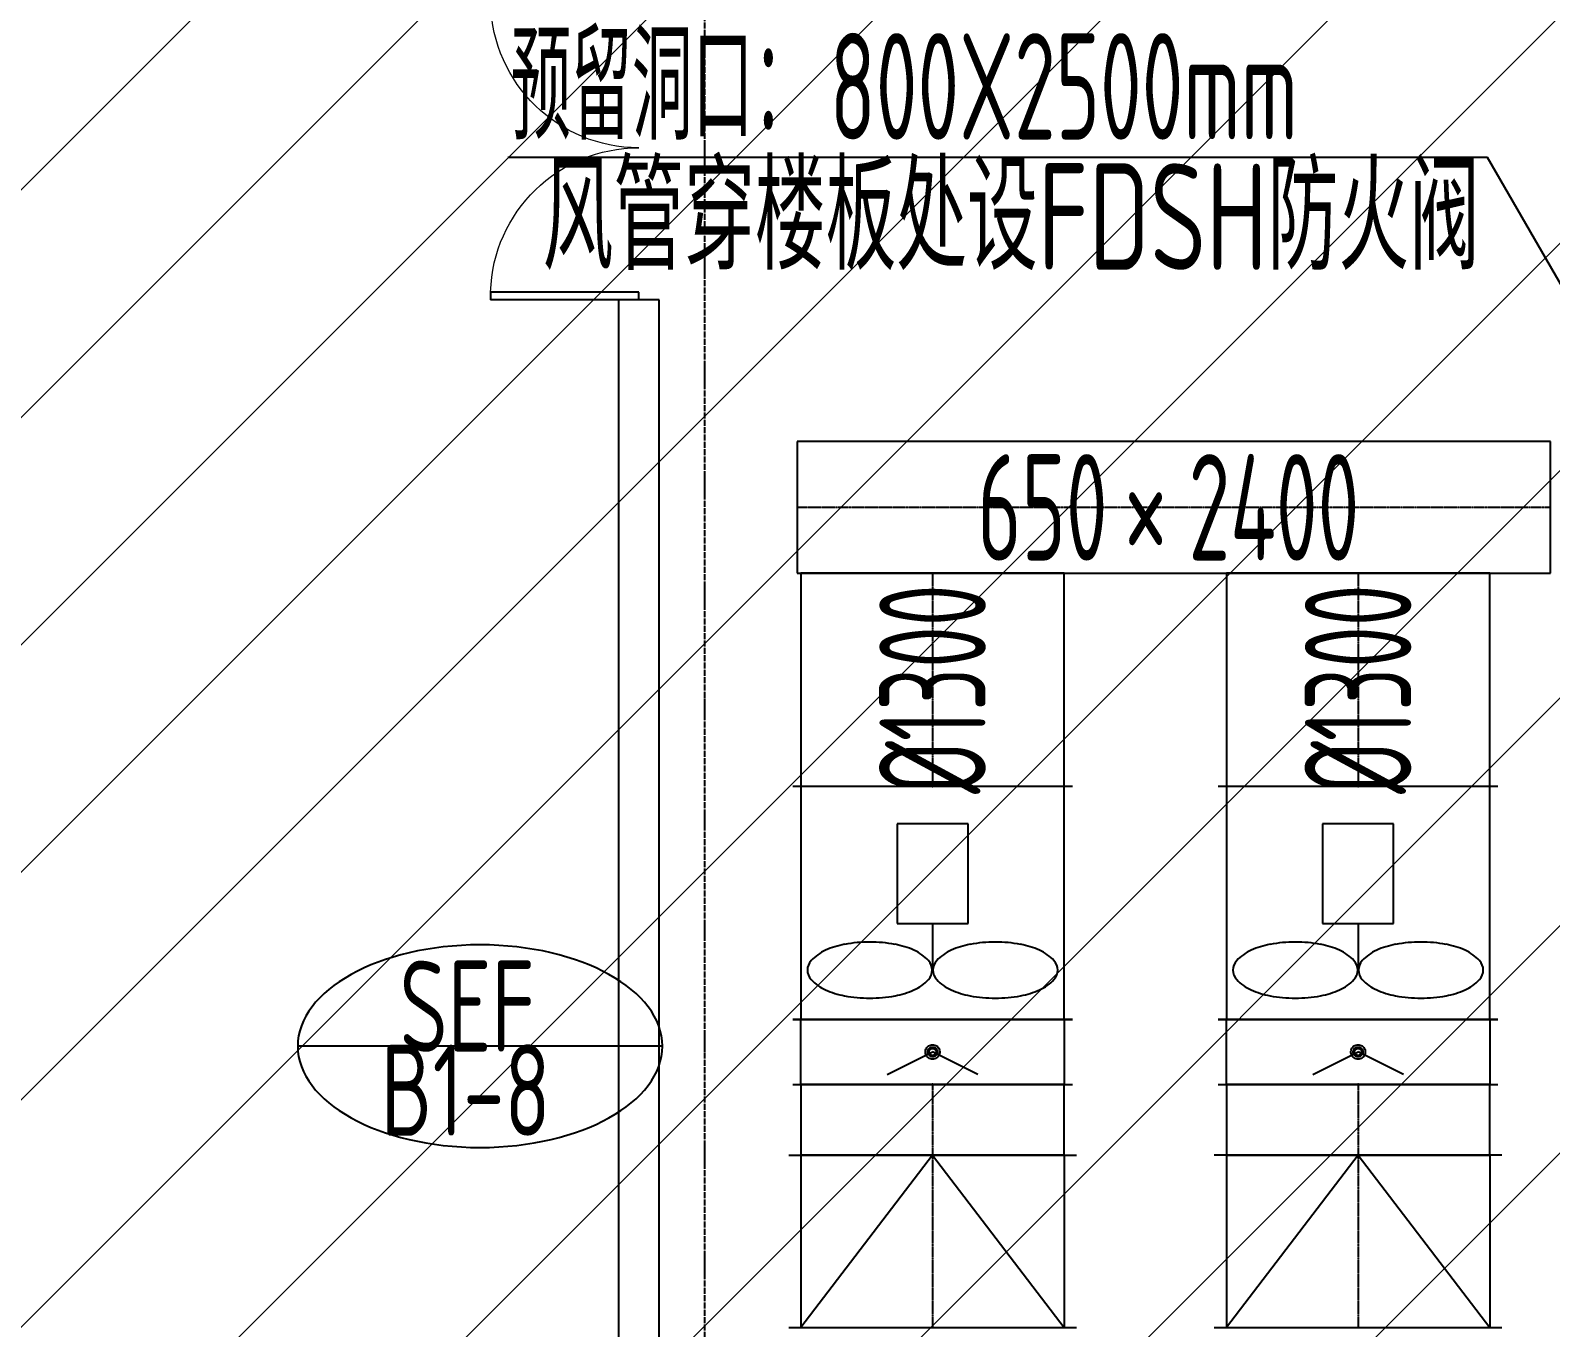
# Model space of a CAD drawing. Extents: x -20827274 to 1300756471, y -549375 to 3431892.
# Drawn here: x -34936 to -27434, y -354133 to -347731 of the extents above; entities that cross this region are included whole.
import ezdxf

# ---------------------------------------------------------------- set-up
doc = ezdxf.new("R2010")
doc.units = 0
doc.header["$LTSCALE"] = 10
for name, pattern in [('CENTER2', [1.125, 0.75, -0.125, 0.125, -0.125]), ('暖附图底图$0$DASH', [0.35, 0.25, -0.1]), ('暖附图底图$0$DOTE', [2.42, 2, -0.2, 0.02, -0.2])]:
    doc.linetypes.add(name, pattern=pattern)
for name, color, linetype in [('1-zs', 3, 'Continuous'), ('1-暖通标注', 4, 'Continuous'), ('1-标注暖通', 4, 'Continuous'), ('DUCT-排烟中心线', 5, 'CENTER2'), ('DUCT-排烟标注', 3, 'Continuous'), ('DUCT-排烟法兰', 4, 'Continuous'), ('DUCT-排烟管', 2, 'Continuous'), ('DUCT-排烟管端线', 4, 'Continuous'), ('H-DUCT-排烟中心线', 5, 'CENTER2'), ('H-DUCT-排烟法兰', 4, 'Continuous'), ('H-DUCT-排烟管', 2, 'Continuous'), ('H-DUCT-排烟管端线', 4, 'Continuous'), ('H-DUCT-排烟管设备', 7, 'Continuous'), ('H-DUCT-排烟阀门', 7, 'Continuous'), ('H-暖通设备', 181, 'Continuous'), ('暖附图底图$0$1-标注暖通', 8, 'Continuous'), ('暖附图底图$0$A-WALL', 8, 'Continuous'), ('暖附图底图$0$DOOR_FIRE', 8, 'Continuous'), ('暖附图底图$0$DOTE', 8, 'Continuous')]:
    doc.layers.add(name, color=color, linetype=linetype)
doc.layers.add('F-非人防区', color=105, linetype='Continuous', lineweight=15)
doc.styles.add('8B2_02', font='tssdeng.shx', dxfattribs={"width": 0.6, "bigfont": 'TSSDCHN.shx'})

# ---------------------------------------------------------------- blocks, each defined once
blk = doc.blocks.new('$轴流风机$00000011')
for p, q in [((-500, 500, 0), (-500, -500, 0)), ((500, 500, 0), (-500, 500, 0)), ((500, -500, 0), (500, 500, 0)), ((-339.5, 134.7, 0), (-339.5, -134.7, 0)), ((88, 134.7, 0), (-339.5, 134.7, 0)), ((88, -134.7, 0), (88, 134.7, 0)), ((88, 0, 0), (288.5, 0, 0)), ((-339.5, -134.7, 0), (88, -134.7, 0)), ((-500, -500, 0), (500, -500, 0))]:
    blk.add_line(p, q)
for centre, radius, start, end in [((288.5, 410.5, 0), 64.8, 90, 129.18213), ((288.5, 410.5, 0), 64.8, 50.81787, 90), ((462.4, 274.2, 0), 290.7, 153.06034, 168.11261), ((355.1, 328.7, 0), 170.3, 129.18213, 153.06034), ((221.9, 328.7, 0), 170.3, 26.93966, 50.81787), ((114.5, 274.2, 0), 290.7, 11.88739, 26.93966), ((633.1, 238.3, 0), 465, 168.11261, 180), ((-56.1, 238.3, 0), 465, 0, 11.88739), ((633.1, 238.3, 0), 465, 180, 191.88739), ((-56.1, 238.3, 0), 465, 348.11261, 0), ((462.4, 202.4, 0), 290.7, 191.88739, 206.93966), ((114.5, 202.4, 0), 290.7, 333.06034, 348.11261), ((355.1, 147.8, 0), 170.3, 206.93966, 230.81787), ((221.9, 147.8, 0), 170.3, 309.18213, 333.06034), ((288.5, 66.1, 0), 64.8, 230.81787, 270), ((288.5, 66.1, 0), 64.8, 270, 309.18213), ((355.1, -147.8, 0), 170.3, 129.18213, 153.06034), ((288.5, -66.1, 0), 64.8, 90, 129.18213), ((288.5, -66.1, 0), 64.8, 50.81787, 90), ((221.9, -147.8, 0), 170.3, 26.93966, 50.81787), ((462.4, -202.4, 0), 290.7, 153.06034, 168.11261), ((114.5, -202.4, 0), 290.7, 11.88739, 26.93966), ((633.1, -238.3, 0), 465, 168.11261, 180), ((-56.1, -238.3, 0), 465, 0, 11.88739), ((633.1, -238.3, 0), 465, 180, 191.88739), ((-56.1, -238.3, 0), 465, 348.11261, 0), ((462.4, -274.2, 0), 290.7, 191.88739, 206.93966), ((114.5, -274.2, 0), 290.7, 333.06034, 348.11261), ((355.1, -328.7, 0), 170.3, 206.93966, 230.81787), ((288.5, -410.5, 0), 64.8, 230.81787, 270), ((288.5, -410.5, 0), 64.8, 270, 309.18213), ((221.9, -328.7, 0), 170.3, 309.18213, 333.06034)]:
    blk.add_arc(centre, radius, start, end)
for p in [(-500, 0, 0), (500, 0, 0)]:
    blk.add_point(p)
blk = doc.blocks.new('暖附图底图$0$$DorLib2D$00000002')
for p, q in [((-0.5, 0), (-0.5, 0.4875)), ((-0.475, 0.4875), (-0.5, 0.4875)), ((-0.475, 0), (-0.475, 0.4875)), ((0.475, 0), (0.475, 0.4875)), ((0.475, 0.4875), (0.5, 0.4875)), ((0.5, 0), (0.5, 0.4875)), ((-0.5, 0), (-0.475, 0)), ((0.5, 0), (0.475, 0))]:
    blk.add_line(p, q)
at = {"lineweight": 13}
for centre, start, end in [((-0.4875, 0), 0, 88.5307), ((0.4875, 0), 91.4693, 180)]:
    blk.add_arc(centre, 0.4875, start, end, dxfattribs=at)
blk = doc.blocks.new('暖附图底图$0$AFSFCS')
at = {"layer": '暖附图底图$0$A-WALL'}
for p, q in [((-31833.6, -349060.4), (-32033.6, -349060.4)), ((-32033.6, -349060.4), (-32033.6, -354935.4)), ((-31833.6, -354835.4), (-31833.6, -349060.4))]:
    blk.add_line(p, q, dxfattribs=at)
at = {"layer": '暖附图底图$0$DOTE', "color": 16, "linetype": '暖附图底图$0$DOTE', "ltscale": 1.5}
blk.add_line((-31608.6, -155629.3), (-31608.6, -385768.2), dxfattribs=at)
at = {"layer": '暖附图底图$0$DOOR_FIRE', "xscale": -1500, "yscale": 1500, "zscale": 200, "rotation": 90}
blk.add_blockref('暖附图底图$0$$DorLib2D$00000002', (-31933.6, -348310.4), dxfattribs=at)
blk = doc.blocks.new('暖附图底图')
at = {"layer": '暖附图底图$0$1-标注暖通', "linetype": '暖附图底图$0$DASH'}
blk.add_blockref('暖附图底图$0$AFSFCS', (500000, 0), dxfattribs=at)

msp = doc.modelspace()

# ---------------------------------------------------------------- hatches: boundary and pattern name
at = {"layer": 'F-非人防区'}
h = msp.add_hatch(dxfattribs=at)
h.set_pattern_fill('ANSI31', color=8, scale=500)
h.set_pattern_definition([(45, (-67108.6, 126739.6), (-561.266, 561.266), [])])
edge = h.paths.add_edge_path()
edge.add_line((26041.4, -160910.4), (26041.4, -174910.4))
edge.add_line((26041.4, -174910.4), (44466.4, -174910.4))
edge.add_line((44466.4, -174910.4), (44466.4, -230535.4))
edge.add_line((44466.4, -230535.4), (29591.4, -230535.4))
edge.add_line((29591.4, -230535.4), (29591.4, -228585.4))
edge.add_line((29591.4, -228585.4), (32466.4, -228585.4))
edge.add_line((32466.4, -228585.4), (32466.4, -223185.4))
edge.add_line((32466.4, -223185.4), (6116.4, -223185.4))
edge.add_line((6116.4, -223185.4), (6116.4, -236210.4))
edge.add_line((6116.4, -236210.4), (5916.4, -236210.4))
edge.add_line((5916.4, -236210.4), (5921.1, -289912.2))
edge.add_line((5921.1, -289912.2), (35191.4, -289912.2))
edge.add_line((35191.4, -289912.2), (35191.4, -296310.4))
edge.add_line((35191.4, -296310.4), (35041.4, -296310.4))
edge.add_line((35041.4, -296310.4), (35041.4, -296910.4))
edge.add_line((35041.4, -296910.4), (35641.4, -296910.4))
edge.add_line((35641.4, -296910.4), (44736.4, -305099.6))
edge.add_line((44736.4, -305099.6), (22456.5, -329844))
edge.add_line((22456.5, -329844), (22456.5, -340006.4))
edge.add_line((22456.5, -340006.4), (-13248.1, -379660.4))
edge.add_line((-13248.1, -379660.4), (-90108.6, -379660.4))
edge.add_line((-90108.6, -379660.4), (-90108.6, -373660.4))
edge.add_line((-90108.6, -373660.4), (-91358.6, -373660.4))
edge.add_arc((-91358.6, -361660.4), 12000, 180, 270, ccw=False)
edge.add_line((-103358.6, -361660.4), (-103358.6, -333450.4))
edge.add_line((-103358.6, -333450.4), (-95358.6, -333436.6))
edge.add_line((-95358.6, -333436.6), (-95358.6, -160610.4))
edge.add_line((-95358.6, -160610.4), (-86333.4, -160610.4))
edge.add_line((-86333.4, -160610.4), (-86333.6, -149790))
edge.add_line((-86333.6, -149790), (-73433.4, -149790))
edge.add_line((-73433.4, -149790), (-73433.4, -160610.4))
edge.add_line((-73433.4, -160610.4), (26041.4, -160910.4))

# ---------------------------------------------------------------- linework, layer by layer
at = {"layer": '1-标注暖通'}
for p, q in [((-27745.8, -348358.5, 1730.3), (-32579.6, -348358.5, 1730.3)), ((-27008.6, -349635.4, 1730.3), (-27745.8, -348358.5, 1730.3))]:
    msp.add_line(p, q, dxfattribs=at)
at = {"layer": 'DUCT-排烟中心线'}
for p, q in [((-27433.6, -350085), (-31152.3, -350085)), ((-30483.6, -353282.9), (-30483.6, -354132.9))]:
    msp.add_line(p, q, dxfattribs=at)
at = {"layer": 'DUCT-排烟法兰'}
for p, q in [((-31193.6, -353282.8), (-29773.6, -353282.8)), ((-27673.6, -353282.8), (-29093.6, -353282.8)), ((-31193.6, -354133), (-29773.6, -354133)), ((-29093.6, -354133), (-27673.6, -354133))]:
    msp.add_line(p, q, dxfattribs=at)
at = {"layer": 'DUCT-排烟法兰', "color": 18, "true_color": 0x000000}
for p in [(-30483.6, -353282.7, 800), (-30483.6, -353282.9, 800), (-28383.6, -353282.7, 800), (-28383.6, -353282.9, 800), (-30483.6, -354132.9, 800), (-28383.6, -354132.9, 800)]:
    msp.add_point(p, dxfattribs=at)
at = {"layer": 'DUCT-排烟管'}
for p, q in [((-27433.6, -349760), (-31152.3, -349760)), ((-31152.3, -349760), (-31152.3, -350410)), ((-27433.6, -350410), (-27433.6, -349760)), ((-31152.3, -350410), (-27433.6, -350410)), ((-31133.6, -353282.9), (-31133.6, -354132.9)), ((-30483.6, -353282.9), (-31133.6, -354132.9)), ((-30483.6, -353282.9), (-29833.6, -354132.9)), ((-29833.6, -353282.9), (-29833.6, -354132.9))]:
    msp.add_line(p, q, dxfattribs=at)
at = {"layer": 'DUCT-排烟管', "color": 18, "true_color": 0x000000}
for p in [(-30483.6, -353282.9, 800), (-30483.6, -354132.9, 800)]:
    msp.add_point(p, dxfattribs=at)
at = {"layer": 'DUCT-排烟管端线'}
for p, q in [((-29833.6, -353282.9), (-31133.6, -353282.9)), ((-31133.6, -354132.9), (-29833.6, -354132.9))]:
    msp.add_line(p, q, dxfattribs=at)
at = {"layer": 'H-DUCT-排烟中心线'}
for p, q in [((-30483.6, -350410), (-30483.6, -351461.7)), ((-28383.6, -350410), (-28383.6, -351461.7)), ((-30483.6, -352932.7), (-30483.6, -353282.7)), ((-28383.6, -352932.7), (-28383.6, -353282.7)), ((-28383.6, -353282.9), (-28383.6, -354132.9))]:
    msp.add_line(p, q, dxfattribs=at)
at = {"layer": 'H-DUCT-排烟法兰'}
for p, q in [((-31173.6, -351461.8), (-29793.6, -351461.8)), ((-29073.6, -351461.8), (-27693.6, -351461.8)), ((-31173.6, -352612), (-29793.6, -352612)), ((-29793.6, -352612.2), (-31173.6, -352612.2)), ((-31173.6, -352612.4), (-29793.6, -352612.4)), ((-29073.6, -352612), (-27693.6, -352612)), ((-27693.6, -352612.2), (-29073.6, -352612.2)), ((-29073.6, -352612.4), (-27693.6, -352612.4)), ((-31173.6, -352932.6), (-29793.6, -352932.6)), ((-31173.6, -352932.6), (-29793.6, -352932.6)), ((-29073.6, -352932.6), (-27693.6, -352932.6)), ((-29073.6, -352932.6), (-27693.6, -352932.6))]:
    msp.add_line(p, q, dxfattribs=at)
at = {"layer": 'H-DUCT-排烟法兰', "color": 18, "true_color": 0x000000}
for p in [(-30483.6, -351461.7, 800), (-30483.6, -351461.9, 800), (-28383.6, -351461.7, 800), (-28383.6, -351461.9, 800), (-30483.6, -352611.9, 800), (-30483.6, -352612.1, 800), (-30483.6, -352612.1, 800), (-30483.6, -352612.3, 800), (-30483.6, -352612.3, 800), (-30483.6, -352612.5, 800), (-28383.6, -352611.9, 800), (-28383.6, -352612.1, 800), (-28383.6, -352612.1, 800), (-28383.6, -352612.3, 800), (-28383.6, -352612.3, 800), (-28383.6, -352612.5, 800), (-30483.6, -352932.5, 800), (-30483.6, -352932.5, 800), (-30483.6, -352932.7, 800), (-30483.6, -352932.7, 800), (-28383.6, -352932.5, 800), (-28383.6, -352932.5, 800), (-28383.6, -352932.7, 800), (-28383.6, -352932.7, 800)]:
    msp.add_point(p, dxfattribs=at)
at = {"layer": 'H-DUCT-排烟管'}
for p, q in [((-31133.6, -350410), (-31133.6, -351461.7)), ((-29833.6, -350410), (-31133.6, -350410)), ((-29833.6, -351461.7), (-29833.6, -350410)), ((-29033.6, -350410), (-29033.6, -351461.7)), ((-27733.6, -350410), (-29033.6, -350410)), ((-27733.6, -351461.7), (-27733.6, -350410)), ((-31133.6, -351461.7), (-29833.6, -351461.7)), ((-29033.6, -351461.7), (-27733.6, -351461.7)), ((-31133.6, -352932.7), (-31133.6, -353282.7)), ((-29833.6, -352932.7), (-31133.6, -352932.7)), ((-29833.6, -353282.7), (-29833.6, -352932.7)), ((-29033.6, -352932.7), (-29033.6, -353282.7)), ((-27733.6, -352932.7), (-29033.6, -352932.7)), ((-27733.6, -353282.7), (-27733.6, -352932.7)), ((-31133.6, -353282.7), (-29833.6, -353282.7)), ((-29033.6, -353282.7), (-27733.6, -353282.7)), ((-29033.6, -353282.9), (-29033.6, -354132.9)), ((-28383.6, -353282.9), (-29033.6, -354132.9)), ((-28383.6, -353282.9), (-27733.6, -354132.9)), ((-27733.6, -353282.9), (-27733.6, -354132.9))]:
    msp.add_line(p, q, dxfattribs=at)
at = {"layer": 'H-DUCT-排烟管', "color": 18, "true_color": 0x000000}
for p in [(-28383.6, -353282.9, 800), (-28383.6, -354132.9, 800)]:
    msp.add_point(p, dxfattribs=at)
at = {"layer": 'H-DUCT-排烟管端线'}
for p, q in [((-31133.6, -352612.5), (-29833.6, -352612.5)), ((-29033.6, -352612.5), (-27733.6, -352612.5)), ((-31133.6, -352932.5), (-29833.6, -352932.5)), ((-29033.6, -352932.5), (-27733.6, -352932.5)), ((-27733.6, -353282.9), (-29033.6, -353282.9)), ((-29033.6, -354132.9), (-27733.6, -354132.9))]:
    msp.add_line(p, q, dxfattribs=at)
at = {"layer": 'H-DUCT-排烟阀门'}
for p, q in [((-31133.6, -352932.5), (-31133.6, -352612.5)), ((-29833.6, -352612.5), (-29833.6, -352932.5)), ((-29033.6, -352932.5), (-29033.6, -352612.5)), ((-27733.6, -352612.5), (-27733.6, -352932.5)), ((-30516.6, -352759.6), (-30514.3, -352754.8)), ((-30514.3, -352754.8), (-30511.3, -352750.4)), ((-30511.3, -352750.4), (-30507.7, -352746.5)), ((-30507.7, -352746.5), (-30503.6, -352743.2)), ((-30503.7, -352759.3), (-30501, -352755.9)), ((-30503.6, -352743.2), (-30499, -352740.6)), ((-30501, -352755.9), (-30497.7, -352753.1)), ((-30499, -352740.6), (-30494.1, -352738.6)), ((-30497.7, -352753.1), (-30494, -352750.9)), ((-30494.2, -352759), (-30491.5, -352757.3)), ((-30494.1, -352738.6), (-30488.9, -352737.5)), ((-30494, -352750.9), (-30490, -352749.4)), ((-30491.5, -352757.3), (-30488.5, -352756)), ((-30490, -352749.4), (-30485.8, -352748.6)), ((-30488.9, -352737.5), (-30483.6, -352737.1)), ((-30488.5, -352756), (-30485.2, -352755.4)), ((-30485.8, -352748.6), (-30481.5, -352748.6)), ((-30485.2, -352755.4), (-30482, -352755.4)), ((-30483.6, -352737.1), (-30478.3, -352737.5)), ((-30482, -352755.4), (-30478.8, -352756)), ((-30481.5, -352748.6), (-30477.2, -352749.4)), ((-30478.8, -352756), (-30475.7, -352757.3)), ((-30478.3, -352737.5), (-30473.2, -352738.6)), ((-30477.2, -352749.4), (-30473.2, -352750.9)), ((-30475.7, -352757.3), (-30473, -352759)), ((-30473.2, -352738.6), (-30468.2, -352740.6)), ((-30473.2, -352750.9), (-30469.5, -352753.1)), ((-30469.5, -352753.1), (-30466.3, -352755.9)), ((-30468.2, -352740.6), (-30463.6, -352743.2)), ((-30466.3, -352755.9), (-30463.6, -352759.3)), ((-30463.6, -352743.2), (-30459.5, -352746.5)), ((-30459.5, -352746.5), (-30455.9, -352750.4)), ((-30455.9, -352750.4), (-30452.9, -352754.8)), ((-30452.9, -352754.8), (-30450.6, -352759.6)), ((-28416.6, -352759.6), (-28414.3, -352754.8)), ((-28414.3, -352754.8), (-28411.3, -352750.4)), ((-28411.3, -352750.4), (-28407.7, -352746.5)), ((-28407.7, -352746.5), (-28403.6, -352743.2)), ((-28403.7, -352759.3), (-28401, -352755.9)), ((-28403.6, -352743.2), (-28399, -352740.6)), ((-28401, -352755.9), (-28397.7, -352753.1)), ((-28399, -352740.6), (-28394.1, -352738.6)), ((-28397.7, -352753.1), (-28394, -352750.9)), ((-28394.2, -352759), (-28391.5, -352757.3)), ((-28394.1, -352738.6), (-28388.9, -352737.5)), ((-28394, -352750.9), (-28390, -352749.4)), ((-28391.5, -352757.3), (-28388.5, -352756)), ((-28390, -352749.4), (-28385.8, -352748.6)), ((-28388.9, -352737.5), (-28383.6, -352737.1)), ((-28388.5, -352756), (-28385.2, -352755.4)), ((-28385.8, -352748.6), (-28381.5, -352748.6)), ((-28385.2, -352755.4), (-28382, -352755.4)), ((-28383.6, -352737.1), (-28378.3, -352737.5)), ((-28382, -352755.4), (-28378.8, -352756)), ((-28381.5, -352748.6), (-28377.2, -352749.4)), ((-28378.8, -352756), (-28375.7, -352757.3)), ((-28378.3, -352737.5), (-28373.2, -352738.6)), ((-28377.2, -352749.4), (-28373.2, -352750.9)), ((-28375.7, -352757.3), (-28373, -352759)), ((-28373.2, -352738.6), (-28368.2, -352740.6)), ((-28373.2, -352750.9), (-28369.5, -352753.1)), ((-28369.5, -352753.1), (-28366.3, -352755.9)), ((-28368.2, -352740.6), (-28363.6, -352743.2)), ((-28366.3, -352755.9), (-28363.6, -352759.3)), ((-28363.6, -352743.2), (-28359.5, -352746.5)), ((-28359.5, -352746.5), (-28355.9, -352750.4)), ((-28355.9, -352750.4), (-28352.9, -352754.8)), ((-28352.9, -352754.8), (-28350.6, -352759.6)), ((-30707.6, -352884.5), (-30483.6, -352772.5)), ((-30519, -352769.9), (-30518.2, -352764.6)), ((-30519, -352775.2), (-30519, -352769.9)), ((-30518.2, -352780.4), (-30519, -352775.2)), ((-30518.2, -352764.6), (-30516.6, -352759.6)), ((-30516.6, -352785.5), (-30518.2, -352780.4)), ((-30514.3, -352790.2), (-30516.6, -352785.5)), ((-30511.3, -352794.6), (-30514.3, -352790.2)), ((-30507.7, -352798.5), (-30511.3, -352794.6)), ((-30503.6, -352801.8), (-30507.7, -352798.5)), ((-30507.6, -352771.4), (-30507, -352767.2)), ((-30507.4, -352775.7), (-30507.6, -352771.4)), ((-30506.4, -352779.9), (-30507.4, -352775.7)), ((-30507, -352767.2), (-30505.7, -352763.1)), ((-30504.8, -352783.9), (-30506.4, -352779.9)), ((-30505.7, -352763.1), (-30503.7, -352759.3)), ((-30502.4, -352787.5), (-30504.8, -352783.9)), ((-30499, -352804.5), (-30503.6, -352801.8)), ((-30499.4, -352790.6), (-30502.4, -352787.5)), ((-30500.8, -352773.3), (-30500.6, -352770.1)), ((-30500.3, -352776.6), (-30500.8, -352773.3)), ((-30500.6, -352770.1), (-30499.8, -352766.9)), ((-30499.2, -352779.7), (-30500.3, -352776.6)), ((-30499.8, -352766.9), (-30498.5, -352763.9)), ((-30495.9, -352793.1), (-30499.4, -352790.6)), ((-30497.6, -352782.5), (-30499.2, -352779.7)), ((-30494.1, -352806.4), (-30499, -352804.5)), ((-30498.5, -352763.9), (-30496.6, -352761.3)), ((-30495.5, -352784.9), (-30497.6, -352782.5)), ((-30496.6, -352761.3), (-30494.2, -352759)), ((-30492, -352795), (-30495.9, -352793.1)), ((-30492.9, -352787), (-30495.5, -352784.9)), ((-30488.9, -352807.6), (-30494.1, -352806.4)), ((-30490, -352788.5), (-30492.9, -352787)), ((-30487.9, -352796.1), (-30492, -352795)), ((-30486.9, -352789.4), (-30490, -352788.5)), ((-30483.6, -352808), (-30488.9, -352807.6)), ((-30483.6, -352796.5), (-30487.9, -352796.1)), ((-30483.6, -352789.7), (-30486.9, -352789.4)), ((-30259.6, -352884.5), (-30483.6, -352772.5)), ((-30480.4, -352789.4), (-30483.6, -352789.7)), ((-30479.3, -352796.1), (-30483.6, -352796.5)), ((-30478.3, -352807.6), (-30483.6, -352808)), ((-30477.2, -352788.5), (-30480.4, -352789.4)), ((-30475.2, -352795), (-30479.3, -352796.1)), ((-30473.2, -352806.4), (-30478.3, -352807.6)), ((-30474.3, -352787), (-30477.2, -352788.5)), ((-30471.3, -352793.1), (-30475.2, -352795)), ((-30471.8, -352784.9), (-30474.3, -352787)), ((-30468.2, -352804.5), (-30473.2, -352806.4)), ((-30473, -352759), (-30470.6, -352761.3)), ((-30469.6, -352782.5), (-30471.8, -352784.9)), ((-30467.8, -352790.6), (-30471.3, -352793.1)), ((-30470.6, -352761.3), (-30468.7, -352763.9)), ((-30468, -352779.7), (-30469.6, -352782.5)), ((-30468.7, -352763.9), (-30467.4, -352766.9)), ((-30463.6, -352801.8), (-30468.2, -352804.5)), ((-30466.9, -352776.6), (-30468, -352779.7)), ((-30464.8, -352787.5), (-30467.8, -352790.6)), ((-30467.4, -352766.9), (-30466.6, -352770.1)), ((-30466.5, -352773.3), (-30466.9, -352776.6)), ((-30466.6, -352770.1), (-30466.5, -352773.3)), ((-30462.5, -352783.9), (-30464.8, -352787.5)), ((-30463.6, -352759.3), (-30461.5, -352763.1)), ((-30459.5, -352798.5), (-30463.6, -352801.8)), ((-30460.8, -352779.9), (-30462.5, -352783.9)), ((-30461.5, -352763.1), (-30460.2, -352767.2)), ((-30459.8, -352775.7), (-30460.8, -352779.9)), ((-30460.2, -352767.2), (-30459.6, -352771.4)), ((-30459.6, -352771.4), (-30459.8, -352775.7)), ((-30455.9, -352794.6), (-30459.5, -352798.5)), ((-30452.9, -352790.2), (-30455.9, -352794.6)), ((-30450.6, -352785.5), (-30452.9, -352790.2)), ((-30450.6, -352759.6), (-30449, -352764.6)), ((-30449, -352780.4), (-30450.6, -352785.5)), ((-30449, -352764.6), (-30448.3, -352769.9)), ((-30448.3, -352775.2), (-30449, -352780.4)), ((-30448.3, -352769.9), (-30448.3, -352775.2)), ((-28607.6, -352884.5), (-28383.6, -352772.5)), ((-28419, -352769.9), (-28418.2, -352764.6)), ((-28419, -352775.2), (-28419, -352769.9)), ((-28418.2, -352780.4), (-28419, -352775.2)), ((-28418.2, -352764.6), (-28416.6, -352759.6)), ((-28416.6, -352785.5), (-28418.2, -352780.4)), ((-28414.3, -352790.2), (-28416.6, -352785.5)), ((-28411.3, -352794.6), (-28414.3, -352790.2)), ((-28407.7, -352798.5), (-28411.3, -352794.6)), ((-28403.6, -352801.8), (-28407.7, -352798.5)), ((-28407.6, -352771.4), (-28407, -352767.2)), ((-28407.4, -352775.7), (-28407.6, -352771.4)), ((-28406.4, -352779.9), (-28407.4, -352775.7)), ((-28407, -352767.2), (-28405.7, -352763.1)), ((-28404.8, -352783.9), (-28406.4, -352779.9)), ((-28405.7, -352763.1), (-28403.7, -352759.3)), ((-28402.4, -352787.5), (-28404.8, -352783.9)), ((-28399, -352804.5), (-28403.6, -352801.8)), ((-28399.4, -352790.6), (-28402.4, -352787.5)), ((-28400.8, -352773.3), (-28400.6, -352770.1)), ((-28400.3, -352776.6), (-28400.8, -352773.3)), ((-28400.6, -352770.1), (-28399.8, -352766.9)), ((-28399.2, -352779.7), (-28400.3, -352776.6)), ((-28399.8, -352766.9), (-28398.5, -352763.9)), ((-28395.9, -352793.1), (-28399.4, -352790.6)), ((-28397.6, -352782.5), (-28399.2, -352779.7)), ((-28394.1, -352806.4), (-28399, -352804.5)), ((-28398.5, -352763.9), (-28396.6, -352761.3)), ((-28395.5, -352784.9), (-28397.6, -352782.5)), ((-28396.6, -352761.3), (-28394.2, -352759)), ((-28392, -352795), (-28395.9, -352793.1)), ((-28392.9, -352787), (-28395.5, -352784.9)), ((-28388.9, -352807.6), (-28394.1, -352806.4)), ((-28390, -352788.5), (-28392.9, -352787)), ((-28387.9, -352796.1), (-28392, -352795)), ((-28386.9, -352789.4), (-28390, -352788.5)), ((-28383.6, -352808), (-28388.9, -352807.6)), ((-28383.6, -352796.5), (-28387.9, -352796.1)), ((-28383.6, -352789.7), (-28386.9, -352789.4)), ((-28159.6, -352884.5), (-28383.6, -352772.5)), ((-28380.4, -352789.4), (-28383.6, -352789.7)), ((-28379.3, -352796.1), (-28383.6, -352796.5)), ((-28378.3, -352807.6), (-28383.6, -352808)), ((-28377.2, -352788.5), (-28380.4, -352789.4)), ((-28375.2, -352795), (-28379.3, -352796.1)), ((-28373.2, -352806.4), (-28378.3, -352807.6)), ((-28374.3, -352787), (-28377.2, -352788.5)), ((-28371.3, -352793.1), (-28375.2, -352795)), ((-28371.8, -352784.9), (-28374.3, -352787)), ((-28368.2, -352804.5), (-28373.2, -352806.4)), ((-28373, -352759), (-28370.6, -352761.3)), ((-28369.6, -352782.5), (-28371.8, -352784.9)), ((-28367.8, -352790.6), (-28371.3, -352793.1)), ((-28370.6, -352761.3), (-28368.7, -352763.9)), ((-28368, -352779.7), (-28369.6, -352782.5)), ((-28368.7, -352763.9), (-28367.4, -352766.9)), ((-28363.6, -352801.8), (-28368.2, -352804.5)), ((-28366.9, -352776.6), (-28368, -352779.7)), ((-28364.8, -352787.5), (-28367.8, -352790.6)), ((-28367.4, -352766.9), (-28366.6, -352770.1)), ((-28366.5, -352773.3), (-28366.9, -352776.6)), ((-28366.6, -352770.1), (-28366.5, -352773.3)), ((-28362.5, -352783.9), (-28364.8, -352787.5)), ((-28363.6, -352759.3), (-28361.5, -352763.1)), ((-28359.5, -352798.5), (-28363.6, -352801.8)), ((-28360.8, -352779.9), (-28362.5, -352783.9)), ((-28361.5, -352763.1), (-28360.2, -352767.2)), ((-28359.8, -352775.7), (-28360.8, -352779.9)), ((-28360.2, -352767.2), (-28359.6, -352771.4)), ((-28359.6, -352771.4), (-28359.8, -352775.7)), ((-28355.9, -352794.6), (-28359.5, -352798.5)), ((-28352.9, -352790.2), (-28355.9, -352794.6)), ((-28350.6, -352785.5), (-28352.9, -352790.2)), ((-28350.6, -352759.6), (-28349, -352764.6)), ((-28349, -352780.4), (-28350.6, -352785.5)), ((-28349, -352764.6), (-28348.3, -352769.9)), ((-28348.3, -352775.2), (-28349, -352780.4)), ((-28348.3, -352769.9), (-28348.3, -352775.2))]:
    msp.add_line(p, q, dxfattribs=at)
at = {"layer": 'H-暖通设备', "linetype": 'Continuous'}
msp.add_line((-31816.9, -352744.1), (-33616.9, -352744.1), dxfattribs=at)
at = {"layer": 'H-暖通设备', "linetype": 'Continuous', "extrusion": (0, 0, -1)}
msp.add_ellipse((-32716.9, -352744.1), major_axis=(-900, 0), ratio=0.555556, dxfattribs=at)

# ---------------------------------------------------------------- block references
at = {"layer": '1-zs'}
msp.add_blockref('暖附图底图', (-500000, 0), dxfattribs=at)
at = {"layer": 'H-DUCT-排烟管设备', "xscale": 1.15, "yscale": 1.3, "zscale": 1300, "rotation": 270}
for p in [(-30483.6, -352036.9, 800), (-28383.6, -352036.9, 800)]:
    msp.add_blockref('$轴流风机$00000011', p, dxfattribs=at)

# ---------------------------------------------------------------- texts
at = {"layer": '1-暖通标注', "style": '8B2_02', "width": 0.7}
msp.add_text('风管穿楼板处设FDSH防火阀', height=525, dxfattribs=at).set_placement((-32408.1, -348912.6))
at = {"layer": '1-标注暖通', "style": '8B2_02', "width": 0.6}
for s, p in [('预留洞口：', (-32565.8, -348269.9)), ('800X2500mm', (-30990.8, -348269.9))]:
    msp.add_text(s, height=525, dxfattribs=at).set_placement(p)
at = {"layer": 'DUCT-排烟标注', "style": '8B2_02', "width": 0.6}
for s, p in [('650', (-30262.2, -350347.5, 0.1)), ('2400', (-29220.3, -350347.5, 0.1)), ('×', (-29535.3, -350347.5, 0.1))]:
    msp.add_text(s, height=525, dxfattribs=at).set_placement(p)
for p in [(-30221.1, -351499.2, 800), (-28121.1, -351499.2, 800)]:
    msp.add_text('%%C1300', height=525, rotation=90, dxfattribs=at).set_placement(p)
at = {"layer": 'H-暖通设备', "linetype": 'Continuous', "style": '8B2_02', "width": 0.7}
for s, p in [('SEF', (-33113.8, -352772)), ('B1-8', (-33207.1, -353186.5))]:
    msp.add_text(s, height=450, dxfattribs=at).set_placement(p)

doc.saveas('drawing.dxf')
